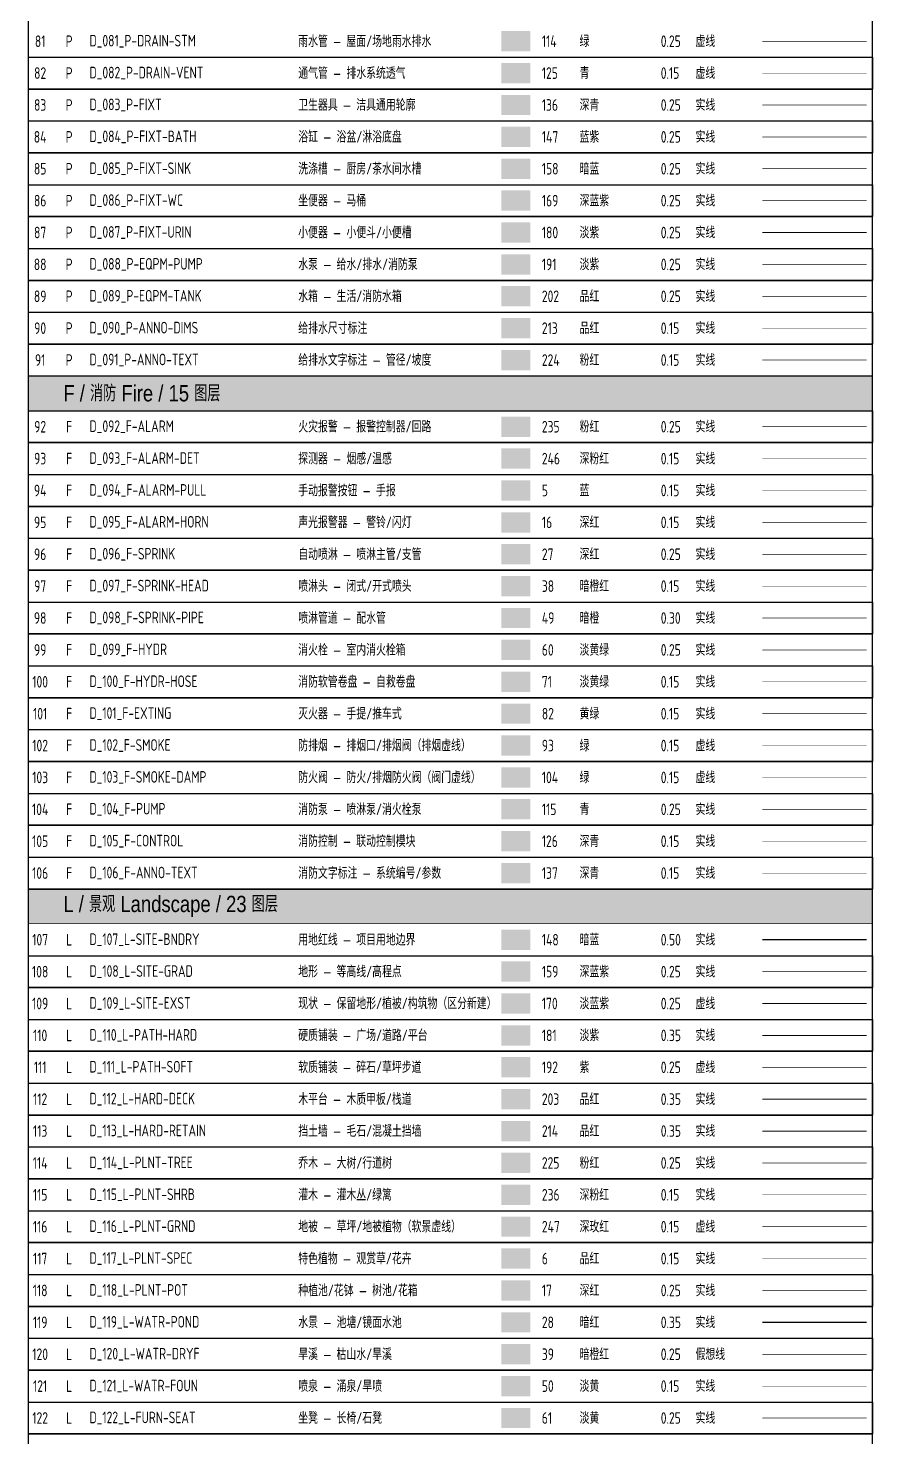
# Model space of a CAD drawing. Header units: metres. Extents: x 0 to 291, y -20 to 1919.
# Drawn here: x -0.1 to 291.1, y 464 to 950 of the extents above; entities that cross this region are included whole.
import ezdxf

# ---------------------------------------------------------------- set-up
doc = ezdxf.new("R2010")
doc.units = ezdxf.units.M
doc.linetypes.add('Dashed', pattern=[1.5, -1.5])
doc.linetypes.add('Phantom', pattern=[5, -1, 1, -1, 1, -1])
for name, color, linetype, lineweight in [('D_081_P-DRAIN-STM', 114, 'Dashed', 25), ('D_082_P-DRAIN-VENT', 125, 'Dashed', 15), ('D_083_P-FIXT', 136, 'Continuous', 25), ('D_084_P-FIXT-BATH', 147, 'Continuous', 25), ('D_085_P-FIXT-SINK', 158, 'Continuous', 25), ('D_086_P-FIXT-WC', 169, 'Continuous', 25), ('D_087_P-FIXT-URIN', 180, 'Continuous', 25), ('D_088_P-EQPM-PUMP', 191, 'Continuous', 25), ('D_089_P-EQPM-TANK', 202, 'Continuous', 25), ('D_090_P-ANNO-DIMS', 213, 'Continuous', 15), ('D_091_P-ANNO-TEXT', 224, 'Continuous', 15), ('D_092_F-ALARM', 235, 'Continuous', 25), ('D_093_F-ALARM-DET', 246, 'Continuous', 15), ('D_094_F-ALARM-PULL', 5, 'Continuous', 15), ('D_095_F-ALARM-HORN', 16, 'Continuous', 15), ('D_096_F-SPRINK', 27, 'Continuous', 25), ('D_097_F-SPRINK-HEAD', 38, 'Continuous', 15), ('D_098_F-SPRINK-PIPE', 49, 'Continuous', 30), ('D_099_F-HYDR', 60, 'Continuous', 25), ('D_100_F-HYDR-HOSE', 71, 'Continuous', 15), ('D_101_F-EXTING', 82, 'Continuous', 15), ('D_102_F-SMOKE', 93, 'Dashed', 15), ('D_103_F-SMOKE-DAMP', 104, 'Dashed', 15), ('D_104_F-PUMP', 115, 'Continuous', 25), ('D_105_F-CONTROL', 126, 'Continuous', 15), ('D_106_F-ANNO-TEXT', 137, 'Continuous', 15), ('D_107_L-SITE-BNDRY', 148, 'Continuous', 50), ('D_108_L-SITE-GRAD', 159, 'Continuous', 25), ('D_109_L-SITE-EXST', 170, 'Dashed', 25), ('D_110_L-PATH-HARD', 181, 'Continuous', 35), ('D_111_L-PATH-SOFT', 192, 'Dashed', 25), ('D_112_L-HARD-DECK', 203, 'Continuous', 35), ('D_113_L-HARD-RETAIN', 214, 'Continuous', 35), ('D_114_L-PLNT-TREE', 225, 'Continuous', 25), ('D_115_L-PLNT-SHRB', 236, 'Continuous', 15), ('D_116_L-PLNT-GRND', 247, 'Dashed', 15), ('D_117_L-PLNT-SPEC', 6, 'Continuous', 15), ('D_118_L-PLNT-POT', 17, 'Continuous', 25), ('D_119_L-WATR-POND', 28, 'Continuous', 35), ('D_120_L-WATR-DRYF', 39, 'Phantom', 25), ('D_121_L-WATR-FOUN', 50, 'Continuous', 15), ('D_122_L-FURN-SEAT', 61, 'Continuous', 25)]:
    doc.layers.add(name, color=color, linetype=linetype, lineweight=lineweight)
doc.styles.add('DesignMate', font='hzs.shx', dxfattribs={"width": 0.85, "bigfont": 'gbcbig.shx'})
doc.styles.add('DM_GroupTitle', font='tgeng2.shx', dxfattribs={"width": 0.85, "bigfont": 'hzht.shx'})

# ---------------------------------------------------------------- blocks, each defined once
blk = doc.blocks.new('DesignMate_Table')
at = {"color": 250}
for points in [[(0, -1919), (0, 0)], [(291, -1919), (291, 0)], [(0, -979), (291, -979)], [(0, -990), (291, -990)], [(0, -1001), (291, -1001)], [(0, -1012), (291, -1012)], [(0, -1023), (291, -1023)], [(0, -1034), (291, -1034)], [(0, -1045), (291, -1045)], [(0, -1056), (291, -1056)], [(0, -1067), (291, -1067)], [(0, -1078), (291, -1078)], [(0, -1089), (291, -1089)], [(0, -1112), (291, -1112)], [(0, -1123), (291, -1123)], [(0, -1134), (291, -1134)], [(0, -1145), (291, -1145)], [(0, -1156), (291, -1156)], [(0, -1167), (291, -1167)], [(0, -1178), (291, -1178)], [(0, -1189), (291, -1189)], [(0, -1200), (291, -1200)], [(0, -1211), (291, -1211)], [(0, -1222), (291, -1222)], [(0, -1233), (291, -1233)], [(0, -1244), (291, -1244)], [(0, -1255), (291, -1255)], [(0, -1266), (291, -1266)], [(0, -1289), (291, -1289)], [(0, -1300), (291, -1300)], [(0, -1311), (291, -1311)], [(0, -1322), (291, -1322)], [(0, -1333), (291, -1333)], [(0, -1344), (291, -1344)], [(0, -1355), (291, -1355)], [(0, -1366), (291, -1366)], [(0, -1377), (291, -1377)], [(0, -1388), (291, -1388)], [(0, -1399), (291, -1399)], [(0, -1410), (291, -1410)], [(0, -1421), (291, -1421)], [(0, -1432), (291, -1432)], [(0, -1443), (291, -1443)], [(0, -1454), (291, -1454)]]:
    blk.add_lwpolyline(points, dxfattribs=at)
at = {"color": 9}
for points in [[(0, -979), (291, -979), (291, -990), (0, -990)], [(0, -1001), (291, -1001), (291, -1012), (0, -1012)], [(0, -1023), (291, -1023), (291, -1034), (0, -1034)], [(0, -1045), (291, -1045), (291, -1056), (0, -1056)], [(0, -1067), (291, -1067), (291, -1078), (0, -1078)], [(0, -1101), (291, -1101), (291, -1112), (0, -1112)], [(0, -1123), (291, -1123), (291, -1134), (0, -1134)], [(0, -1145), (291, -1145), (291, -1156), (0, -1156)], [(0, -1167), (291, -1167), (291, -1178), (0, -1178)], [(0, -1189), (291, -1189), (291, -1200), (0, -1200)], [(0, -1211), (291, -1211), (291, -1222), (0, -1222)], [(0, -1233), (291, -1233), (291, -1244), (0, -1244)], [(0, -1255), (291, -1255), (291, -1266), (0, -1266)], [(0, -1289), (291, -1289), (291, -1300), (0, -1300)], [(0, -1311), (291, -1311), (291, -1322), (0, -1322)], [(0, -1333), (291, -1333), (291, -1344), (0, -1344)], [(0, -1355), (291, -1355), (291, -1366), (0, -1366)], [(0, -1377), (291, -1377), (291, -1388), (0, -1388)], [(0, -1399), (291, -1399), (291, -1410), (0, -1410)], [(0, -1421), (291, -1421), (291, -1432), (0, -1432)], [(0, -1443), (291, -1443), (291, -1454), (0, -1454)]]:
    blk.add_lwpolyline(points, close=True, dxfattribs=at)
at = {"color": 250, "const_width": 0.25}
for points in [[(0, -1101), (291, -1101)], [(0, -1278), (291, -1278)]]:
    blk.add_lwpolyline(points, dxfattribs=at)
at = {"color": 114}
blk.add_solid([(163, -970), (173, -970), (163, -977), (173, -977)], dxfattribs=at)
at = {"color": 125}
blk.add_solid([(163, -981), (173, -981), (163, -988), (173, -988)], dxfattribs=at)
at = {"color": 136}
blk.add_solid([(163, -992), (173, -992), (163, -999), (173, -999)], dxfattribs=at)
at = {"color": 147}
blk.add_solid([(163, -1003), (173, -1003), (163, -1010), (173, -1010)], dxfattribs=at)
at = {"color": 158}
blk.add_solid([(163, -1014), (173, -1014), (163, -1021), (173, -1021)], dxfattribs=at)
at = {"color": 169}
blk.add_solid([(163, -1025), (173, -1025), (163, -1032), (173, -1032)], dxfattribs=at)
at = {"color": 180}
blk.add_solid([(163, -1036), (173, -1036), (163, -1043), (173, -1043)], dxfattribs=at)
at = {"color": 191}
blk.add_solid([(163, -1047), (173, -1047), (163, -1054), (173, -1054)], dxfattribs=at)
at = {"color": 202}
blk.add_solid([(163, -1058), (173, -1058), (163, -1065), (173, -1065)], dxfattribs=at)
at = {"color": 213}
blk.add_solid([(163, -1069), (173, -1069), (163, -1076), (173, -1076)], dxfattribs=at)
at = {"color": 224}
blk.add_solid([(163, -1080), (173, -1080), (163, -1087), (173, -1087)], dxfattribs=at)
at = {"color": 206}
for points in [[(0, -1089), (291, -1089), (0, -1101), (291, -1101)], [(0, -1266), (291, -1266), (0, -1278), (291, -1278)]]:
    blk.add_solid(points, dxfattribs=at)
at = {"color": 235}
blk.add_solid([(163, -1103), (173, -1103), (163, -1110), (173, -1110)], dxfattribs=at)
at = {"color": 246}
blk.add_solid([(163, -1114), (173, -1114), (163, -1121), (173, -1121)], dxfattribs=at)
at = {"color": 5}
blk.add_solid([(163, -1125), (173, -1125), (163, -1132), (173, -1132)], dxfattribs=at)
at = {"color": 16}
blk.add_solid([(163, -1136), (173, -1136), (163, -1143), (173, -1143)], dxfattribs=at)
at = {"color": 27}
blk.add_solid([(163, -1147), (173, -1147), (163, -1154), (173, -1154)], dxfattribs=at)
at = {"color": 38}
blk.add_solid([(163, -1158), (173, -1158), (163, -1165), (173, -1165)], dxfattribs=at)
at = {"color": 49}
blk.add_solid([(163, -1169), (173, -1169), (163, -1176), (173, -1176)], dxfattribs=at)
at = {"color": 60}
blk.add_solid([(163, -1180), (173, -1180), (163, -1187), (173, -1187)], dxfattribs=at)
at = {"color": 71}
blk.add_solid([(163, -1191), (173, -1191), (163, -1198), (173, -1198)], dxfattribs=at)
at = {"color": 82}
blk.add_solid([(163, -1202), (173, -1202), (163, -1209), (173, -1209)], dxfattribs=at)
at = {"color": 93}
blk.add_solid([(163, -1213), (173, -1213), (163, -1220), (173, -1220)], dxfattribs=at)
at = {"color": 104}
blk.add_solid([(163, -1224), (173, -1224), (163, -1231), (173, -1231)], dxfattribs=at)
at = {"color": 115}
blk.add_solid([(163, -1235), (173, -1235), (163, -1242), (173, -1242)], dxfattribs=at)
at = {"color": 126}
blk.add_solid([(163, -1246), (173, -1246), (163, -1253), (173, -1253)], dxfattribs=at)
at = {"color": 137}
blk.add_solid([(163, -1257), (173, -1257), (163, -1264), (173, -1264)], dxfattribs=at)
at = {"color": 148}
blk.add_solid([(163, -1280), (173, -1280), (163, -1287), (173, -1287)], dxfattribs=at)
at = {"color": 159}
blk.add_solid([(163, -1291), (173, -1291), (163, -1298), (173, -1298)], dxfattribs=at)
at = {"color": 170}
blk.add_solid([(163, -1302), (173, -1302), (163, -1309), (173, -1309)], dxfattribs=at)
at = {"color": 181}
blk.add_solid([(163, -1313), (173, -1313), (163, -1320), (173, -1320)], dxfattribs=at)
at = {"color": 192}
blk.add_solid([(163, -1324), (173, -1324), (163, -1331), (173, -1331)], dxfattribs=at)
at = {"color": 203}
blk.add_solid([(163, -1335), (173, -1335), (163, -1342), (173, -1342)], dxfattribs=at)
at = {"color": 214}
blk.add_solid([(163, -1346), (173, -1346), (163, -1353), (173, -1353)], dxfattribs=at)
at = {"color": 225}
blk.add_solid([(163, -1357), (173, -1357), (163, -1364), (173, -1364)], dxfattribs=at)
at = {"color": 236}
blk.add_solid([(163, -1368), (173, -1368), (163, -1375), (173, -1375)], dxfattribs=at)
at = {"color": 247}
blk.add_solid([(163, -1379), (173, -1379), (163, -1386), (173, -1386)], dxfattribs=at)
at = {"color": 6}
blk.add_solid([(163, -1390), (173, -1390), (163, -1397), (173, -1397)], dxfattribs=at)
at = {"color": 17}
blk.add_solid([(163, -1401), (173, -1401), (163, -1408), (173, -1408)], dxfattribs=at)
at = {"color": 28}
blk.add_solid([(163, -1412), (173, -1412), (163, -1419), (173, -1419)], dxfattribs=at)
at = {"color": 39}
blk.add_solid([(163, -1423), (173, -1423), (163, -1430), (173, -1430)], dxfattribs=at)
at = {"color": 50}
blk.add_solid([(163, -1434), (173, -1434), (163, -1441), (173, -1441)], dxfattribs=at)
at = {"color": 61}
blk.add_solid([(163, -1445), (173, -1445), (163, -1452), (173, -1452)], dxfattribs=at)
at = {"layer": 'D_081_P-DRAIN-STM', "color": 114, "linetype": 'Dashed', "const_width": 0.25}
blk.add_lwpolyline([(253, -973.5), (289, -973.5)], dxfattribs=at)
at = {"layer": 'D_082_P-DRAIN-VENT', "color": 125, "linetype": 'Dashed', "const_width": 0.15}
blk.add_lwpolyline([(253, -984.5), (289, -984.5)], dxfattribs=at)
at = {"layer": 'D_083_P-FIXT', "color": 136, "linetype": 'Continuous', "const_width": 0.25}
blk.add_lwpolyline([(253, -995.5), (289, -995.5)], dxfattribs=at)
at = {"layer": 'D_084_P-FIXT-BATH', "color": 147, "linetype": 'Continuous', "const_width": 0.25}
blk.add_lwpolyline([(253, -1006.5), (289, -1006.5)], dxfattribs=at)
at = {"layer": 'D_085_P-FIXT-SINK', "color": 158, "linetype": 'Continuous', "const_width": 0.25}
blk.add_lwpolyline([(253, -1017.5), (289, -1017.5)], dxfattribs=at)
at = {"layer": 'D_086_P-FIXT-WC', "color": 169, "linetype": 'Continuous', "const_width": 0.25}
blk.add_lwpolyline([(253, -1028.5), (289, -1028.5)], dxfattribs=at)
at = {"layer": 'D_087_P-FIXT-URIN', "color": 180, "linetype": 'Continuous', "const_width": 0.25}
blk.add_lwpolyline([(253, -1039.5), (289, -1039.5)], dxfattribs=at)
at = {"layer": 'D_088_P-EQPM-PUMP', "color": 191, "linetype": 'Continuous', "const_width": 0.25}
blk.add_lwpolyline([(253, -1050.5), (289, -1050.5)], dxfattribs=at)
at = {"layer": 'D_089_P-EQPM-TANK', "color": 202, "linetype": 'Continuous', "const_width": 0.25}
blk.add_lwpolyline([(253, -1061.5), (289, -1061.5)], dxfattribs=at)
at = {"layer": 'D_090_P-ANNO-DIMS', "color": 213, "linetype": 'Continuous', "const_width": 0.15}
blk.add_lwpolyline([(253, -1072.5), (289, -1072.5)], dxfattribs=at)
at = {"layer": 'D_091_P-ANNO-TEXT', "color": 224, "linetype": 'Continuous', "const_width": 0.15}
blk.add_lwpolyline([(253, -1083.5), (289, -1083.5)], dxfattribs=at)
at = {"layer": 'D_092_F-ALARM', "color": 235, "linetype": 'Continuous', "const_width": 0.25}
blk.add_lwpolyline([(253, -1106.5), (289, -1106.5)], dxfattribs=at)
at = {"layer": 'D_093_F-ALARM-DET', "color": 246, "linetype": 'Continuous', "const_width": 0.15}
blk.add_lwpolyline([(253, -1117.5), (289, -1117.5)], dxfattribs=at)
at = {"layer": 'D_094_F-ALARM-PULL', "color": 5, "linetype": 'Continuous', "const_width": 0.15}
blk.add_lwpolyline([(253, -1128.5), (289, -1128.5)], dxfattribs=at)
at = {"layer": 'D_095_F-ALARM-HORN', "color": 16, "linetype": 'Continuous', "const_width": 0.15}
blk.add_lwpolyline([(253, -1139.5), (289, -1139.5)], dxfattribs=at)
at = {"layer": 'D_096_F-SPRINK', "color": 27, "linetype": 'Continuous', "const_width": 0.25}
blk.add_lwpolyline([(253, -1150.5), (289, -1150.5)], dxfattribs=at)
at = {"layer": 'D_097_F-SPRINK-HEAD', "color": 38, "linetype": 'Continuous', "const_width": 0.15}
blk.add_lwpolyline([(253, -1161.5), (289, -1161.5)], dxfattribs=at)
at = {"layer": 'D_098_F-SPRINK-PIPE', "color": 49, "linetype": 'Continuous', "const_width": 0.3}
blk.add_lwpolyline([(253, -1172.5), (289, -1172.5)], dxfattribs=at)
at = {"layer": 'D_099_F-HYDR', "color": 60, "linetype": 'Continuous', "const_width": 0.25}
blk.add_lwpolyline([(253, -1183.5), (289, -1183.5)], dxfattribs=at)
at = {"layer": 'D_100_F-HYDR-HOSE', "color": 71, "linetype": 'Continuous', "const_width": 0.15}
blk.add_lwpolyline([(253, -1194.5), (289, -1194.5)], dxfattribs=at)
at = {"layer": 'D_101_F-EXTING', "color": 82, "linetype": 'Continuous', "const_width": 0.15}
blk.add_lwpolyline([(253, -1205.5), (289, -1205.5)], dxfattribs=at)
at = {"layer": 'D_102_F-SMOKE', "color": 93, "linetype": 'Dashed', "const_width": 0.15}
blk.add_lwpolyline([(253, -1216.5), (289, -1216.5)], dxfattribs=at)
at = {"layer": 'D_103_F-SMOKE-DAMP', "color": 104, "linetype": 'Dashed', "const_width": 0.15}
blk.add_lwpolyline([(253, -1227.5), (289, -1227.5)], dxfattribs=at)
at = {"layer": 'D_104_F-PUMP', "color": 115, "linetype": 'Continuous', "const_width": 0.25}
blk.add_lwpolyline([(253, -1238.5), (289, -1238.5)], dxfattribs=at)
at = {"layer": 'D_105_F-CONTROL', "color": 126, "linetype": 'Continuous', "const_width": 0.15}
blk.add_lwpolyline([(253, -1249.5), (289, -1249.5)], dxfattribs=at)
at = {"layer": 'D_106_F-ANNO-TEXT', "color": 137, "linetype": 'Continuous', "const_width": 0.15}
blk.add_lwpolyline([(253, -1260.5), (289, -1260.5)], dxfattribs=at)
at = {"layer": 'D_107_L-SITE-BNDRY', "color": 148, "linetype": 'Continuous', "const_width": 0.5}
blk.add_lwpolyline([(253, -1283.5), (289, -1283.5)], dxfattribs=at)
at = {"layer": 'D_108_L-SITE-GRAD', "color": 159, "linetype": 'Continuous', "const_width": 0.25}
blk.add_lwpolyline([(253, -1294.5), (289, -1294.5)], dxfattribs=at)
at = {"layer": 'D_109_L-SITE-EXST', "color": 170, "linetype": 'Dashed', "const_width": 0.25}
blk.add_lwpolyline([(253, -1305.5), (289, -1305.5)], dxfattribs=at)
at = {"layer": 'D_110_L-PATH-HARD', "color": 181, "linetype": 'Continuous', "const_width": 0.35}
blk.add_lwpolyline([(253, -1316.5), (289, -1316.5)], dxfattribs=at)
at = {"layer": 'D_111_L-PATH-SOFT', "color": 192, "linetype": 'Dashed', "const_width": 0.25}
blk.add_lwpolyline([(253, -1327.5), (289, -1327.5)], dxfattribs=at)
at = {"layer": 'D_112_L-HARD-DECK', "color": 203, "linetype": 'Continuous', "const_width": 0.35}
blk.add_lwpolyline([(253, -1338.5), (289, -1338.5)], dxfattribs=at)
at = {"layer": 'D_113_L-HARD-RETAIN', "color": 214, "linetype": 'Continuous', "const_width": 0.35}
blk.add_lwpolyline([(253, -1349.5), (289, -1349.5)], dxfattribs=at)
at = {"layer": 'D_114_L-PLNT-TREE', "color": 225, "linetype": 'Continuous', "const_width": 0.25}
blk.add_lwpolyline([(253, -1360.5), (289, -1360.5)], dxfattribs=at)
at = {"layer": 'D_115_L-PLNT-SHRB', "color": 236, "linetype": 'Continuous', "const_width": 0.15}
blk.add_lwpolyline([(253, -1371.5), (289, -1371.5)], dxfattribs=at)
at = {"layer": 'D_116_L-PLNT-GRND', "color": 247, "linetype": 'Dashed', "const_width": 0.15}
blk.add_lwpolyline([(253, -1382.5), (289, -1382.5)], dxfattribs=at)
at = {"layer": 'D_117_L-PLNT-SPEC', "color": 6, "linetype": 'Continuous', "const_width": 0.15}
blk.add_lwpolyline([(253, -1393.5), (289, -1393.5)], dxfattribs=at)
at = {"layer": 'D_118_L-PLNT-POT', "color": 17, "linetype": 'Continuous', "const_width": 0.25}
blk.add_lwpolyline([(253, -1404.5), (289, -1404.5)], dxfattribs=at)
at = {"layer": 'D_119_L-WATR-POND', "color": 28, "linetype": 'Continuous', "const_width": 0.35}
blk.add_lwpolyline([(253, -1415.5), (289, -1415.5)], dxfattribs=at)
at = {"layer": 'D_120_L-WATR-DRYF', "color": 39, "linetype": 'Phantom', "const_width": 0.25}
blk.add_lwpolyline([(253, -1426.5), (289, -1426.5)], dxfattribs=at)
at = {"layer": 'D_121_L-WATR-FOUN', "color": 50, "linetype": 'Continuous', "const_width": 0.15}
blk.add_lwpolyline([(253, -1437.5), (289, -1437.5)], dxfattribs=at)
at = {"layer": 'D_122_L-FURN-SEAT', "color": 61, "linetype": 'Continuous', "const_width": 0.25}
blk.add_lwpolyline([(253, -1448.5), (289, -1448.5)], dxfattribs=at)
at = {"color": 7}
for s, insert, char_height, attachment_point, style in [('81', (4, -973.5), 4, 5, 'DesignMate'), ('P', (14, -973.5), 4, 5, 'DesignMate'), ('114', (177, -973.5), 4, 4, 'DesignMate'), ('绿', (190, -973.5), 4, 4, 'DesignMate'), ('0.25', (218, -973.5), 4, 4, 'DesignMate'), ('虚线', (230, -973.5), 4, 4, 'DesignMate'), ('82', (4, -984.5), 4, 5, 'DesignMate'), ('P', (14, -984.5), 4, 5, 'DesignMate'), ('125', (177, -984.5), 4, 4, 'DesignMate'), ('青', (190, -984.5), 4, 4, 'DesignMate'), ('0.15', (218, -984.5), 4, 4, 'DesignMate'), ('虚线', (230, -984.5), 4, 4, 'DesignMate'), ('83', (4, -995.5), 4, 5, 'DesignMate'), ('P', (14, -995.5), 4, 5, 'DesignMate'), ('136', (177, -995.5), 4, 4, 'DesignMate'), ('深青', (190, -995.5), 4, 4, 'DesignMate'), ('0.25', (218, -995.5), 4, 4, 'DesignMate'), ('实线', (230, -995.5), 4, 4, 'DesignMate'), ('84', (4, -1006.5), 4, 5, 'DesignMate'), ('P', (14, -1006.5), 4, 5, 'DesignMate'), ('147', (177, -1006.5), 4, 4, 'DesignMate'), ('蓝紫', (190, -1006.5), 4, 4, 'DesignMate'), ('0.25', (218, -1006.5), 4, 4, 'DesignMate'), ('实线', (230, -1006.5), 4, 4, 'DesignMate'), ('85', (4, -1017.5), 4, 5, 'DesignMate'), ('P', (14, -1017.5), 4, 5, 'DesignMate'), ('158', (177, -1017.5), 4, 4, 'DesignMate'), ('暗蓝', (190, -1017.5), 4, 4, 'DesignMate'), ('0.25', (218, -1017.5), 4, 4, 'DesignMate'), ('实线', (230, -1017.5), 4, 4, 'DesignMate'), ('86', (4, -1028.5), 4, 5, 'DesignMate'), ('P', (14, -1028.5), 4, 5, 'DesignMate'), ('169', (177, -1028.5), 4, 4, 'DesignMate'), ('深蓝紫', (190, -1028.5), 4, 4, 'DesignMate'), ('0.25', (218, -1028.5), 4, 4, 'DesignMate'), ('实线', (230, -1028.5), 4, 4, 'DesignMate'), ('87', (4, -1039.5), 4, 5, 'DesignMate'), ('P', (14, -1039.5), 4, 5, 'DesignMate'), ('180', (177, -1039.5), 4, 4, 'DesignMate'), ('淡紫', (190, -1039.5), 4, 4, 'DesignMate'), ('0.25', (218, -1039.5), 4, 4, 'DesignMate'), ('实线', (230, -1039.5), 4, 4, 'DesignMate'), ('88', (4, -1050.5), 4, 5, 'DesignMate'), ('P', (14, -1050.5), 4, 5, 'DesignMate'), ('191', (177, -1050.5), 4, 4, 'DesignMate'), ('淡紫', (190, -1050.5), 4, 4, 'DesignMate'), ('0.25', (218, -1050.5), 4, 4, 'DesignMate'), ('实线', (230, -1050.5), 4, 4, 'DesignMate'), ('品红', (190, -1061.5), 4, 4, 'DesignMate'), ('实线', (230, -1061.5), 4, 4, 'DesignMate'), ('89', (4, -1061.5), 4, 5, 'DesignMate'), ('P', (14, -1061.5), 4, 5, 'DesignMate'), ('202', (177, -1061.5), 4, 4, 'DesignMate'), ('0.25', (218, -1061.5), 4, 4, 'DesignMate'), ('90', (4, -1072.5), 4, 5, 'DesignMate'), ('P', (14, -1072.5), 4, 5, 'DesignMate'), ('213', (177, -1072.5), 4, 4, 'DesignMate'), ('品红', (190, -1072.5), 4, 4, 'DesignMate'), ('0.15', (218, -1072.5), 4, 4, 'DesignMate'), ('实线', (230, -1072.5), 4, 4, 'DesignMate'), ('91', (4, -1083.5), 4, 5, 'DesignMate'), ('P', (14, -1083.5), 4, 5, 'DesignMate'), ('224', (177, -1083.5), 4, 4, 'DesignMate'), ('粉红', (190, -1083.5), 4, 4, 'DesignMate'), ('0.15', (218, -1083.5), 4, 4, 'DesignMate'), ('实线', (230, -1083.5), 4, 4, 'DesignMate'), ('F / 消防 Fire / 15 图层', (12, -1095), 5.6, 4, 'DM_GroupTitle'), ('92', (4, -1106.5), 4, 5, 'DesignMate'), ('F', (14, -1106.5), 4, 5, 'DesignMate'), ('235', (177, -1106.5), 4, 4, 'DesignMate'), ('粉红', (190, -1106.5), 4, 4, 'DesignMate'), ('0.25', (218, -1106.5), 4, 4, 'DesignMate'), ('实线', (230, -1106.5), 4, 4, 'DesignMate'), ('93', (4, -1117.5), 4, 5, 'DesignMate'), ('F', (14, -1117.5), 4, 5, 'DesignMate'), ('246', (177, -1117.5), 4, 4, 'DesignMate'), ('深粉红', (190, -1117.5), 4, 4, 'DesignMate'), ('0.15', (218, -1117.5), 4, 4, 'DesignMate'), ('实线', (230, -1117.5), 4, 4, 'DesignMate'), ('94', (4, -1128.5), 4, 5, 'DesignMate'), ('F', (14, -1128.5), 4, 5, 'DesignMate'), ('5', (177, -1128.5), 4, 4, 'DesignMate'), ('蓝', (190, -1128.5), 4, 4, 'DesignMate'), ('0.15', (218, -1128.5), 4, 4, 'DesignMate'), ('实线', (230, -1128.5), 4, 4, 'DesignMate'), ('深红', (190, -1139.5), 4, 4, 'DesignMate'), ('实线', (230, -1139.5), 4, 4, 'DesignMate'), ('95', (4, -1139.5), 4, 5, 'DesignMate'), ('F', (14, -1139.5), 4, 5, 'DesignMate'), ('16', (177, -1139.5), 4, 4, 'DesignMate'), ('0.15', (218, -1139.5), 4, 4, 'DesignMate'), ('96', (4, -1150.5), 4, 5, 'DesignMate'), ('F', (14, -1150.5), 4, 5, 'DesignMate'), ('27', (177, -1150.5), 4, 4, 'DesignMate'), ('深红', (190, -1150.5), 4, 4, 'DesignMate'), ('0.25', (218, -1150.5), 4, 4, 'DesignMate'), ('实线', (230, -1150.5), 4, 4, 'DesignMate'), ('97', (4, -1161.5), 4, 5, 'DesignMate'), ('F', (14, -1161.5), 4, 5, 'DesignMate'), ('38', (177, -1161.5), 4, 4, 'DesignMate'), ('暗橙红', (190, -1161.5), 4, 4, 'DesignMate'), ('0.15', (218, -1161.5), 4, 4, 'DesignMate'), ('实线', (230, -1161.5), 4, 4, 'DesignMate'), ('98', (4, -1172.5), 4, 5, 'DesignMate'), ('F', (14, -1172.5), 4, 5, 'DesignMate'), ('49', (177, -1172.5), 4, 4, 'DesignMate'), ('暗橙', (190, -1172.5), 4, 4, 'DesignMate'), ('0.30', (218, -1172.5), 4, 4, 'DesignMate'), ('实线', (230, -1172.5), 4, 4, 'DesignMate'), ('99', (4, -1183.5), 4, 5, 'DesignMate'), ('F', (14, -1183.5), 4, 5, 'DesignMate'), ('60', (177, -1183.5), 4, 4, 'DesignMate'), ('淡黄绿', (190, -1183.5), 4, 4, 'DesignMate'), ('0.25', (218, -1183.5), 4, 4, 'DesignMate'), ('实线', (230, -1183.5), 4, 4, 'DesignMate'), ('100', (4, -1194.5), 4, 5, 'DesignMate'), ('F', (14, -1194.5), 4, 5, 'DesignMate'), ('71', (177, -1194.5), 4, 4, 'DesignMate'), ('淡黄绿', (190, -1194.5), 4, 4, 'DesignMate'), ('0.15', (218, -1194.5), 4, 4, 'DesignMate'), ('实线', (230, -1194.5), 4, 4, 'DesignMate'), ('101', (4, -1205.5), 4, 5, 'DesignMate'), ('F', (14, -1205.5), 4, 5, 'DesignMate'), ('82', (177, -1205.5), 4, 4, 'DesignMate'), ('黄绿', (190, -1205.5), 4, 4, 'DesignMate'), ('0.15', (218, -1205.5), 4, 4, 'DesignMate'), ('实线', (230, -1205.5), 4, 4, 'DesignMate'), ('102', (4, -1216.5), 4, 5, 'DesignMate'), ('F', (14, -1216.5), 4, 5, 'DesignMate'), ('93', (177, -1216.5), 4, 4, 'DesignMate'), ('绿', (190, -1216.5), 4, 4, 'DesignMate'), ('0.15', (218, -1216.5), 4, 4, 'DesignMate'), ('虚线', (230, -1216.5), 4, 4, 'DesignMate'), ('103', (4, -1227.5), 4, 5, 'DesignMate'), ('F', (14, -1227.5), 4, 5, 'DesignMate'), ('104', (177, -1227.5), 4, 4, 'DesignMate'), ('绿', (190, -1227.5), 4, 4, 'DesignMate'), ('0.15', (218, -1227.5), 4, 4, 'DesignMate'), ('虚线', (230, -1227.5), 4, 4, 'DesignMate'), ('104', (4, -1238.5), 4, 5, 'DesignMate'), ('F', (14, -1238.5), 4, 5, 'DesignMate'), ('115', (177, -1238.5), 4, 4, 'DesignMate'), ('青', (190, -1238.5), 4, 4, 'DesignMate'), ('0.25', (218, -1238.5), 4, 4, 'DesignMate'), ('实线', (230, -1238.5), 4, 4, 'DesignMate'), ('105', (4, -1249.5), 4, 5, 'DesignMate'), ('F', (14, -1249.5), 4, 5, 'DesignMate'), ('126', (177, -1249.5), 4, 4, 'DesignMate'), ('深青', (190, -1249.5), 4, 4, 'DesignMate'), ('0.15', (218, -1249.5), 4, 4, 'DesignMate'), ('实线', (230, -1249.5), 4, 4, 'DesignMate'), ('106', (4, -1260.5), 4, 5, 'DesignMate'), ('F', (14, -1260.5), 4, 5, 'DesignMate'), ('137', (177, -1260.5), 4, 4, 'DesignMate'), ('深青', (190, -1260.5), 4, 4, 'DesignMate'), ('0.15', (218, -1260.5), 4, 4, 'DesignMate'), ('实线', (230, -1260.5), 4, 4, 'DesignMate'), ('L / 景观 Landscape / 23 图层', (12, -1272), 5.6, 4, 'DM_GroupTitle'), ('107', (4, -1283.5), 4, 5, 'DesignMate'), ('L', (14, -1283.5), 4, 5, 'DesignMate'), ('148', (177, -1283.5), 4, 4, 'DesignMate'), ('暗蓝', (190, -1283.5), 4, 4, 'DesignMate'), ('0.50', (218, -1283.5), 4, 4, 'DesignMate'), ('实线', (230, -1283.5), 4, 4, 'DesignMate'), ('108', (4, -1294.5), 4, 5, 'DesignMate'), ('L', (14, -1294.5), 4, 5, 'DesignMate'), ('159', (177, -1294.5), 4, 4, 'DesignMate'), ('深蓝紫', (190, -1294.5), 4, 4, 'DesignMate'), ('0.25', (218, -1294.5), 4, 4, 'DesignMate'), ('实线', (230, -1294.5), 4, 4, 'DesignMate'), ('109', (4, -1305.5), 4, 5, 'DesignMate'), ('L', (14, -1305.5), 4, 5, 'DesignMate'), ('170', (177, -1305.5), 4, 4, 'DesignMate'), ('淡蓝紫', (190, -1305.5), 4, 4, 'DesignMate'), ('0.25', (218, -1305.5), 4, 4, 'DesignMate'), ('虚线', (230, -1305.5), 4, 4, 'DesignMate'), ('110', (4, -1316.5), 4, 5, 'DesignMate'), ('L', (14, -1316.5), 4, 5, 'DesignMate'), ('181', (177, -1316.5), 4, 4, 'DesignMate'), ('淡紫', (190, -1316.5), 4, 4, 'DesignMate'), ('0.35', (218, -1316.5), 4, 4, 'DesignMate'), ('实线', (230, -1316.5), 4, 4, 'DesignMate'), ('111', (4, -1327.5), 4, 5, 'DesignMate'), ('L', (14, -1327.5), 4, 5, 'DesignMate'), ('192', (177, -1327.5), 4, 4, 'DesignMate'), ('紫', (190, -1327.5), 4, 4, 'DesignMate'), ('0.25', (218, -1327.5), 4, 4, 'DesignMate'), ('虚线', (230, -1327.5), 4, 4, 'DesignMate'), ('112', (4, -1338.5), 4, 5, 'DesignMate'), ('L', (14, -1338.5), 4, 5, 'DesignMate'), ('203', (177, -1338.5), 4, 4, 'DesignMate'), ('品红', (190, -1338.5), 4, 4, 'DesignMate'), ('0.35', (218, -1338.5), 4, 4, 'DesignMate'), ('实线', (230, -1338.5), 4, 4, 'DesignMate'), ('113', (4, -1349.5), 4, 5, 'DesignMate'), ('L', (14, -1349.5), 4, 5, 'DesignMate'), ('214', (177, -1349.5), 4, 4, 'DesignMate'), ('品红', (190, -1349.5), 4, 4, 'DesignMate'), ('0.35', (218, -1349.5), 4, 4, 'DesignMate'), ('实线', (230, -1349.5), 4, 4, 'DesignMate'), ('114', (4, -1360.5), 4, 5, 'DesignMate'), ('L', (14, -1360.5), 4, 5, 'DesignMate'), ('225', (177, -1360.5), 4, 4, 'DesignMate'), ('粉红', (190, -1360.5), 4, 4, 'DesignMate'), ('0.25', (218, -1360.5), 4, 4, 'DesignMate'), ('实线', (230, -1360.5), 4, 4, 'DesignMate'), ('115', (4, -1371.5), 4, 5, 'DesignMate'), ('L', (14, -1371.5), 4, 5, 'DesignMate'), ('236', (177, -1371.5), 4, 4, 'DesignMate'), ('深粉红', (190, -1371.5), 4, 4, 'DesignMate'), ('0.15', (218, -1371.5), 4, 4, 'DesignMate'), ('实线', (230, -1371.5), 4, 4, 'DesignMate'), ('深玫红', (190, -1382.5), 4, 4, 'DesignMate'), ('虚线', (230, -1382.5), 4, 4, 'DesignMate'), ('116', (4, -1382.5), 4, 5, 'DesignMate'), ('L', (14, -1382.5), 4, 5, 'DesignMate'), ('247', (177, -1382.5), 4, 4, 'DesignMate'), ('0.15', (218, -1382.5), 4, 4, 'DesignMate'), ('117', (4, -1393.5), 4, 5, 'DesignMate'), ('L', (14, -1393.5), 4, 5, 'DesignMate'), ('6', (177, -1393.5), 4, 4, 'DesignMate'), ('品红', (190, -1393.5), 4, 4, 'DesignMate'), ('0.15', (218, -1393.5), 4, 4, 'DesignMate'), ('实线', (230, -1393.5), 4, 4, 'DesignMate'), ('118', (4, -1404.5), 4, 5, 'DesignMate'), ('L', (14, -1404.5), 4, 5, 'DesignMate'), ('17', (177, -1404.5), 4, 4, 'DesignMate'), ('深红', (190, -1404.5), 4, 4, 'DesignMate'), ('0.25', (218, -1404.5), 4, 4, 'DesignMate'), ('实线', (230, -1404.5), 4, 4, 'DesignMate'), ('119', (4, -1415.5), 4, 5, 'DesignMate'), ('L', (14, -1415.5), 4, 5, 'DesignMate'), ('28', (177, -1415.5), 4, 4, 'DesignMate'), ('暗红', (190, -1415.5), 4, 4, 'DesignMate'), ('0.35', (218, -1415.5), 4, 4, 'DesignMate'), ('实线', (230, -1415.5), 4, 4, 'DesignMate'), ('120', (4, -1426.5), 4, 5, 'DesignMate'), ('L', (14, -1426.5), 4, 5, 'DesignMate'), ('39', (177, -1426.5), 4, 4, 'DesignMate'), ('暗橙红', (190, -1426.5), 4, 4, 'DesignMate'), ('0.25', (218, -1426.5), 4, 4, 'DesignMate'), ('假想线', (230, -1426.5), 4, 4, 'DesignMate'), ('121', (4, -1437.5), 4, 5, 'DesignMate'), ('L', (14, -1437.5), 4, 5, 'DesignMate'), ('50', (177, -1437.5), 4, 4, 'DesignMate'), ('淡黄', (190, -1437.5), 4, 4, 'DesignMate'), ('0.15', (218, -1437.5), 4, 4, 'DesignMate'), ('实线', (230, -1437.5), 4, 4, 'DesignMate'), ('122', (4, -1448.5), 4, 5, 'DesignMate'), ('L', (14, -1448.5), 4, 5, 'DesignMate'), ('61', (177, -1448.5), 4, 4, 'DesignMate'), ('淡黄', (190, -1448.5), 4, 4, 'DesignMate'), ('0.25', (218, -1448.5), 4, 4, 'DesignMate'), ('实线', (230, -1448.5), 4, 4, 'DesignMate')]:
    blk.add_mtext(s, dxfattribs=dict(at, insert=insert, char_height=char_height, attachment_point=attachment_point, style=style))
at = {"color": 7, "char_height": 4, "attachment_point": 4, "style": 'DesignMate'}
for s, insert, width in [('D_081_P-DRAIN-STM', (21, -973.5), 70), ('雨水管 — 屋面/场地雨水排水', (93, -973.5), 68), ('D_082_P-DRAIN-VENT', (21, -984.5), 70), ('通气管 — 排水系统透气', (93, -984.5), 68), ('D_083_P-FIXT', (21, -995.5), 70), ('卫生器具 — 洁具通用轮廓', (93, -995.5), 68), ('D_084_P-FIXT-BATH', (21, -1006.5), 70), ('浴缸 — 浴盆/淋浴底盘', (93, -1006.5), 68), ('D_085_P-FIXT-SINK', (21, -1017.5), 70), ('洗涤槽 — 厨房/茶水间水槽', (93, -1017.5), 68), ('D_086_P-FIXT-WC', (21, -1028.5), 70), ('坐便器 — 马桶', (93, -1028.5), 68), ('D_087_P-FIXT-URIN', (21, -1039.5), 70), ('小便器 — 小便斗/小便槽', (93, -1039.5), 68), ('D_088_P-EQPM-PUMP', (21, -1050.5), 70), ('水泵 — 给水/排水/消防泵', (93, -1050.5), 68), ('D_089_P-EQPM-TANK', (21, -1061.5), 70), ('水箱 — 生活/消防水箱', (93, -1061.5), 68), ('D_090_P-ANNO-DIMS', (21, -1072.5), 70), ('给排水尺寸标注', (93, -1072.5), 68), ('D_091_P-ANNO-TEXT', (21, -1083.5), 70), ('给排水文字标注 — 管径/坡度', (93, -1083.5), 68), ('D_092_F-ALARM', (21, -1106.5), 70), ('火灾报警 — 报警控制器/回路', (93, -1106.5), 68), ('D_093_F-ALARM-DET', (21, -1117.5), 70), ('探测器 — 烟感/温感', (93, -1117.5), 68), ('D_094_F-ALARM-PULL', (21, -1128.5), 70), ('手动报警按钮 — 手报', (93, -1128.5), 68), ('声光报警器 — 警铃/闪灯', (93, -1139.5), 68), ('D_095_F-ALARM-HORN', (21, -1139.5), 70), ('D_096_F-SPRINK', (21, -1150.5), 70), ('自动喷淋 — 喷淋主管/支管', (93, -1150.5), 68), ('D_097_F-SPRINK-HEAD', (21, -1161.5), 70), ('喷淋头 — 闭式/开式喷头', (93, -1161.5), 68), ('D_098_F-SPRINK-PIPE', (21, -1172.5), 70), ('喷淋管道 — 配水管', (93, -1172.5), 68), ('D_099_F-HYDR', (21, -1183.5), 70), ('消火栓 — 室内消火栓箱', (93, -1183.5), 68), ('D_100_F-HYDR-HOSE', (21, -1194.5), 70), ('消防软管卷盘 — 自救卷盘', (93, -1194.5), 68), ('D_101_F-EXTING', (21, -1205.5), 70), ('灭火器 — 手提/推车式', (93, -1205.5), 68), ('D_102_F-SMOKE', (21, -1216.5), 70), ('防排烟 — 排烟口/排烟阀（排烟虚线）', (93, -1216.5), 68), ('D_103_F-SMOKE-DAMP', (21, -1227.5), 70), ('防火阀 — 防火/排烟防火阀（阀门虚线）', (93, -1227.5), 68), ('D_104_F-PUMP', (21, -1238.5), 70), ('消防泵 — 喷淋泵/消火栓泵', (93, -1238.5), 68), ('D_105_F-CONTROL', (21, -1249.5), 70), ('消防控制 — 联动控制模块', (93, -1249.5), 68), ('D_106_F-ANNO-TEXT', (21, -1260.5), 70), ('消防文字标注 — 系统编号/参数', (93, -1260.5), 68), ('D_107_L-SITE-BNDRY', (21, -1283.5), 70), ('用地红线 — 项目用地边界', (93, -1283.5), 68), ('D_108_L-SITE-GRAD', (21, -1294.5), 70), ('地形 — 等高线/高程点', (93, -1294.5), 68), ('D_109_L-SITE-EXST', (21, -1305.5), 70), ('现状 — 保留地形/植被/构筑物（区分新建）', (93, -1305.5), 68), ('D_110_L-PATH-HARD', (21, -1316.5), 70), ('硬质铺装 — 广场/道路/平台', (93, -1316.5), 68), ('D_111_L-PATH-SOFT', (21, -1327.5), 70), ('软质铺装 — 碎石/草坪步道', (93, -1327.5), 68), ('D_112_L-HARD-DECK', (21, -1338.5), 70), ('木平台 — 木质甲板/栈道', (93, -1338.5), 68), ('D_113_L-HARD-RETAIN', (21, -1349.5), 70), ('挡土墙 — 毛石/混凝土挡墙', (93, -1349.5), 68), ('D_114_L-PLNT-TREE', (21, -1360.5), 70), ('乔木 — 大树/行道树', (93, -1360.5), 68), ('D_115_L-PLNT-SHRB', (21, -1371.5), 70), ('灌木 — 灌木丛/绿篱', (93, -1371.5), 68), ('地被 — 草坪/地被植物（软景虚线）', (93, -1382.5), 68), ('D_116_L-PLNT-GRND', (21, -1382.5), 70), ('D_117_L-PLNT-SPEC', (21, -1393.5), 70), ('特色植物 — 观赏草/花卉', (93, -1393.5), 68), ('D_118_L-PLNT-POT', (21, -1404.5), 70), ('种植池/花钵 — 树池/花箱', (93, -1404.5), 68), ('D_119_L-WATR-POND', (21, -1415.5), 70), ('水景 — 池塘/镜面水池', (93, -1415.5), 68), ('D_120_L-WATR-DRYF', (21, -1426.5), 70), ('旱溪 — 枯山水/旱溪', (93, -1426.5), 68), ('D_121_L-WATR-FOUN', (21, -1437.5), 70), ('喷泉 — 涌泉/旱喷', (93, -1437.5), 68), ('D_122_L-FURN-SEAT', (21, -1448.5), 70), ('坐凳 — 长椅/石凳', (93, -1448.5), 68)]:
    blk.add_mtext(s, dxfattribs=dict(at, insert=insert, width=width))

msp = doc.modelspace()

# ---------------------------------------------------------------- block references
msp.add_blockref('DesignMate_Table', (0, 1919))

doc.saveas('drawing.dxf')
